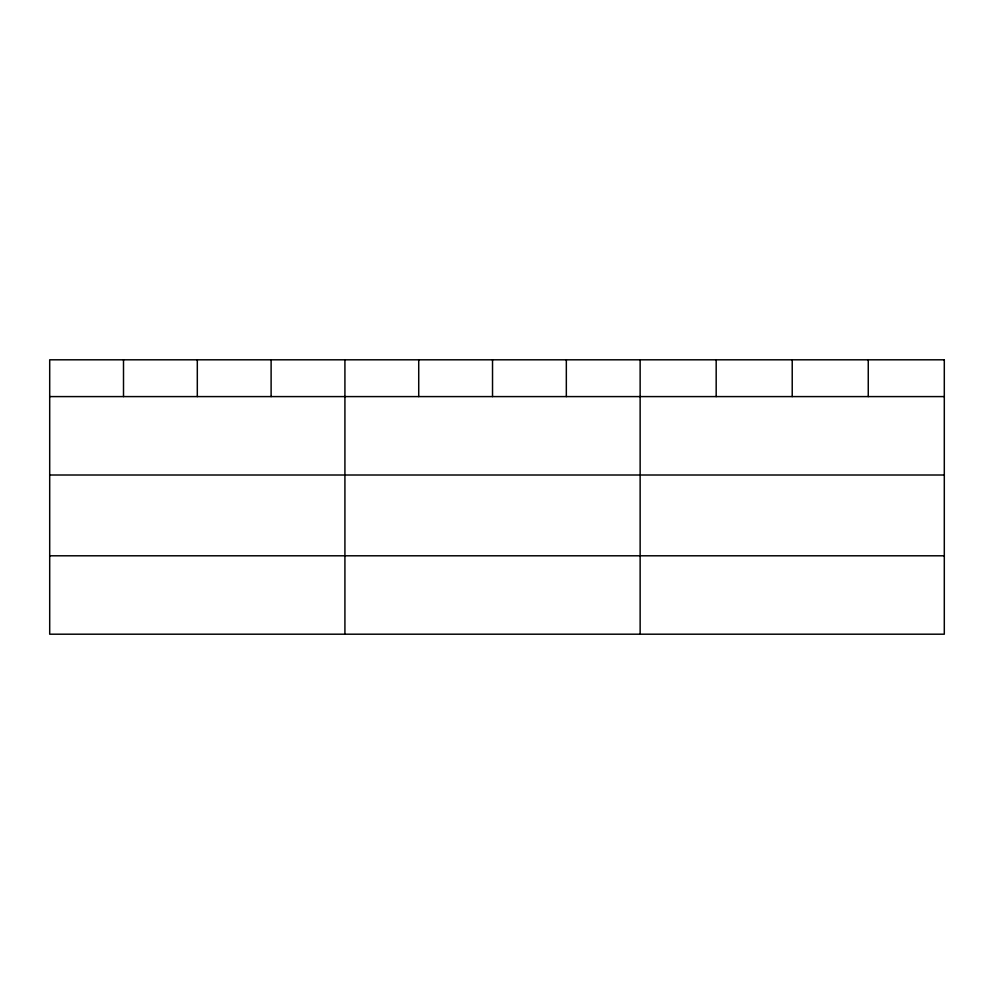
<?xml version="1.0" encoding="UTF-8"?>
<svg xmlns="http://www.w3.org/2000/svg" width="994" height="994" viewBox="0 0 994 994"><rect width="100%" height="100%" fill="white"/><g stroke="black" fill="none" stroke-linecap="round" stroke-linejoin="round"><path stroke-width="1.49" d="M49.7 396.594L944.3 396.594M49.7 475.008L944.3 475.008M49.7 555.795L944.3 555.795M868.259 359.803L868.259 396.594M792.218 359.803L792.218 396.594M716.177 359.803L716.177 396.594M640.136 359.803L640.136 634.197M566.332 359.803L566.332 396.594M492.527 359.803L492.527 396.594M418.722 359.803L418.722 396.594M344.918 359.803L344.918 634.197M271.113 359.803L271.113 396.594M197.309 359.803L197.309 396.594M123.505 359.803L123.505 396.594M944.3 359.803L49.7 359.803L49.7 634.197L944.3 634.197L944.3 359.803"/></g></svg>
